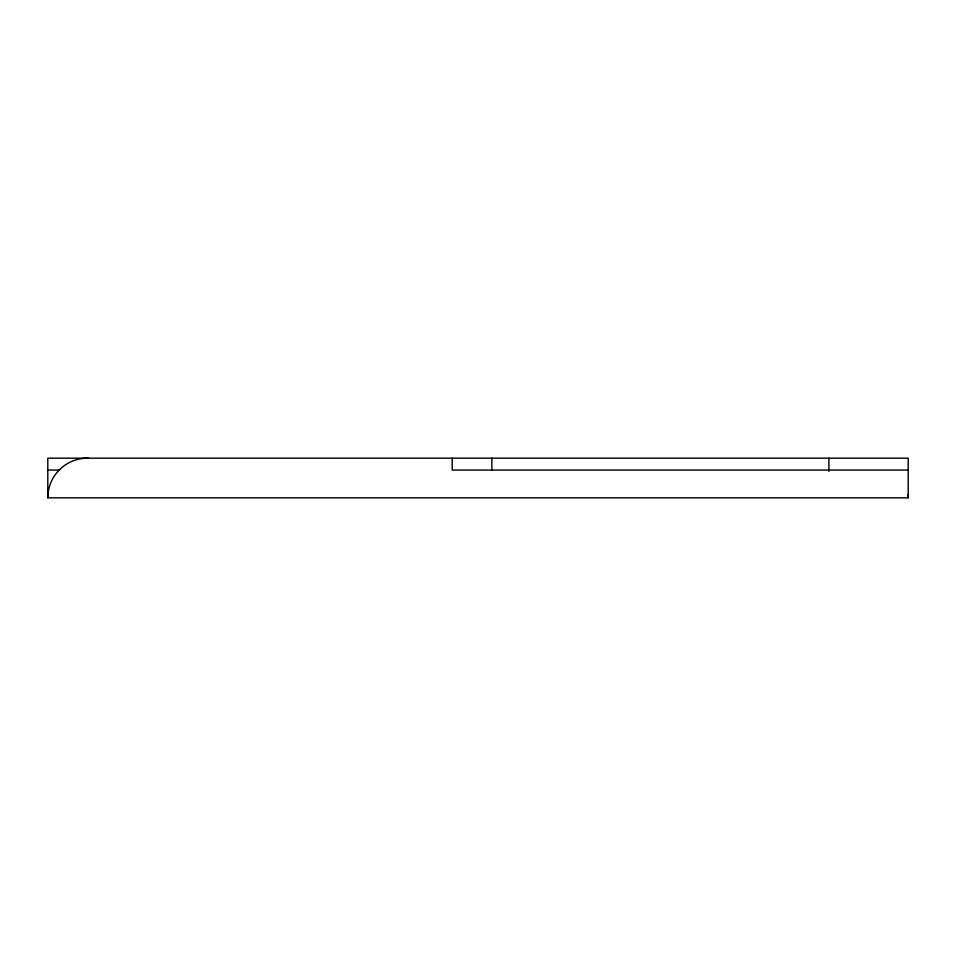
<?xml version="1.0" encoding="UTF-8"?>
<svg xmlns="http://www.w3.org/2000/svg" width="956" height="956" viewBox="0 0 956 956"><rect width="100%" height="100%" fill="white"/><g stroke="black" fill="none" stroke-linecap="round" stroke-linejoin="round"><path stroke-width="1.43" d="M47.8 470.065L59.738 470.065M908.2 470.065L452.224 470.065L452.224 458.175M47.8 497.825L908.2 497.825L908.2 458.175L47.8 458.175L47.8 497.825A39.65 39.65 0 0 1 87.45 458.175L88.741 458.342M907.865 495.256L908.2 497.825A39.65 39.65 0 0 0 908.092 494.873M828.9 458.175L828.9 471.392M491.874 458.175L491.874 470.065"/></g></svg>
